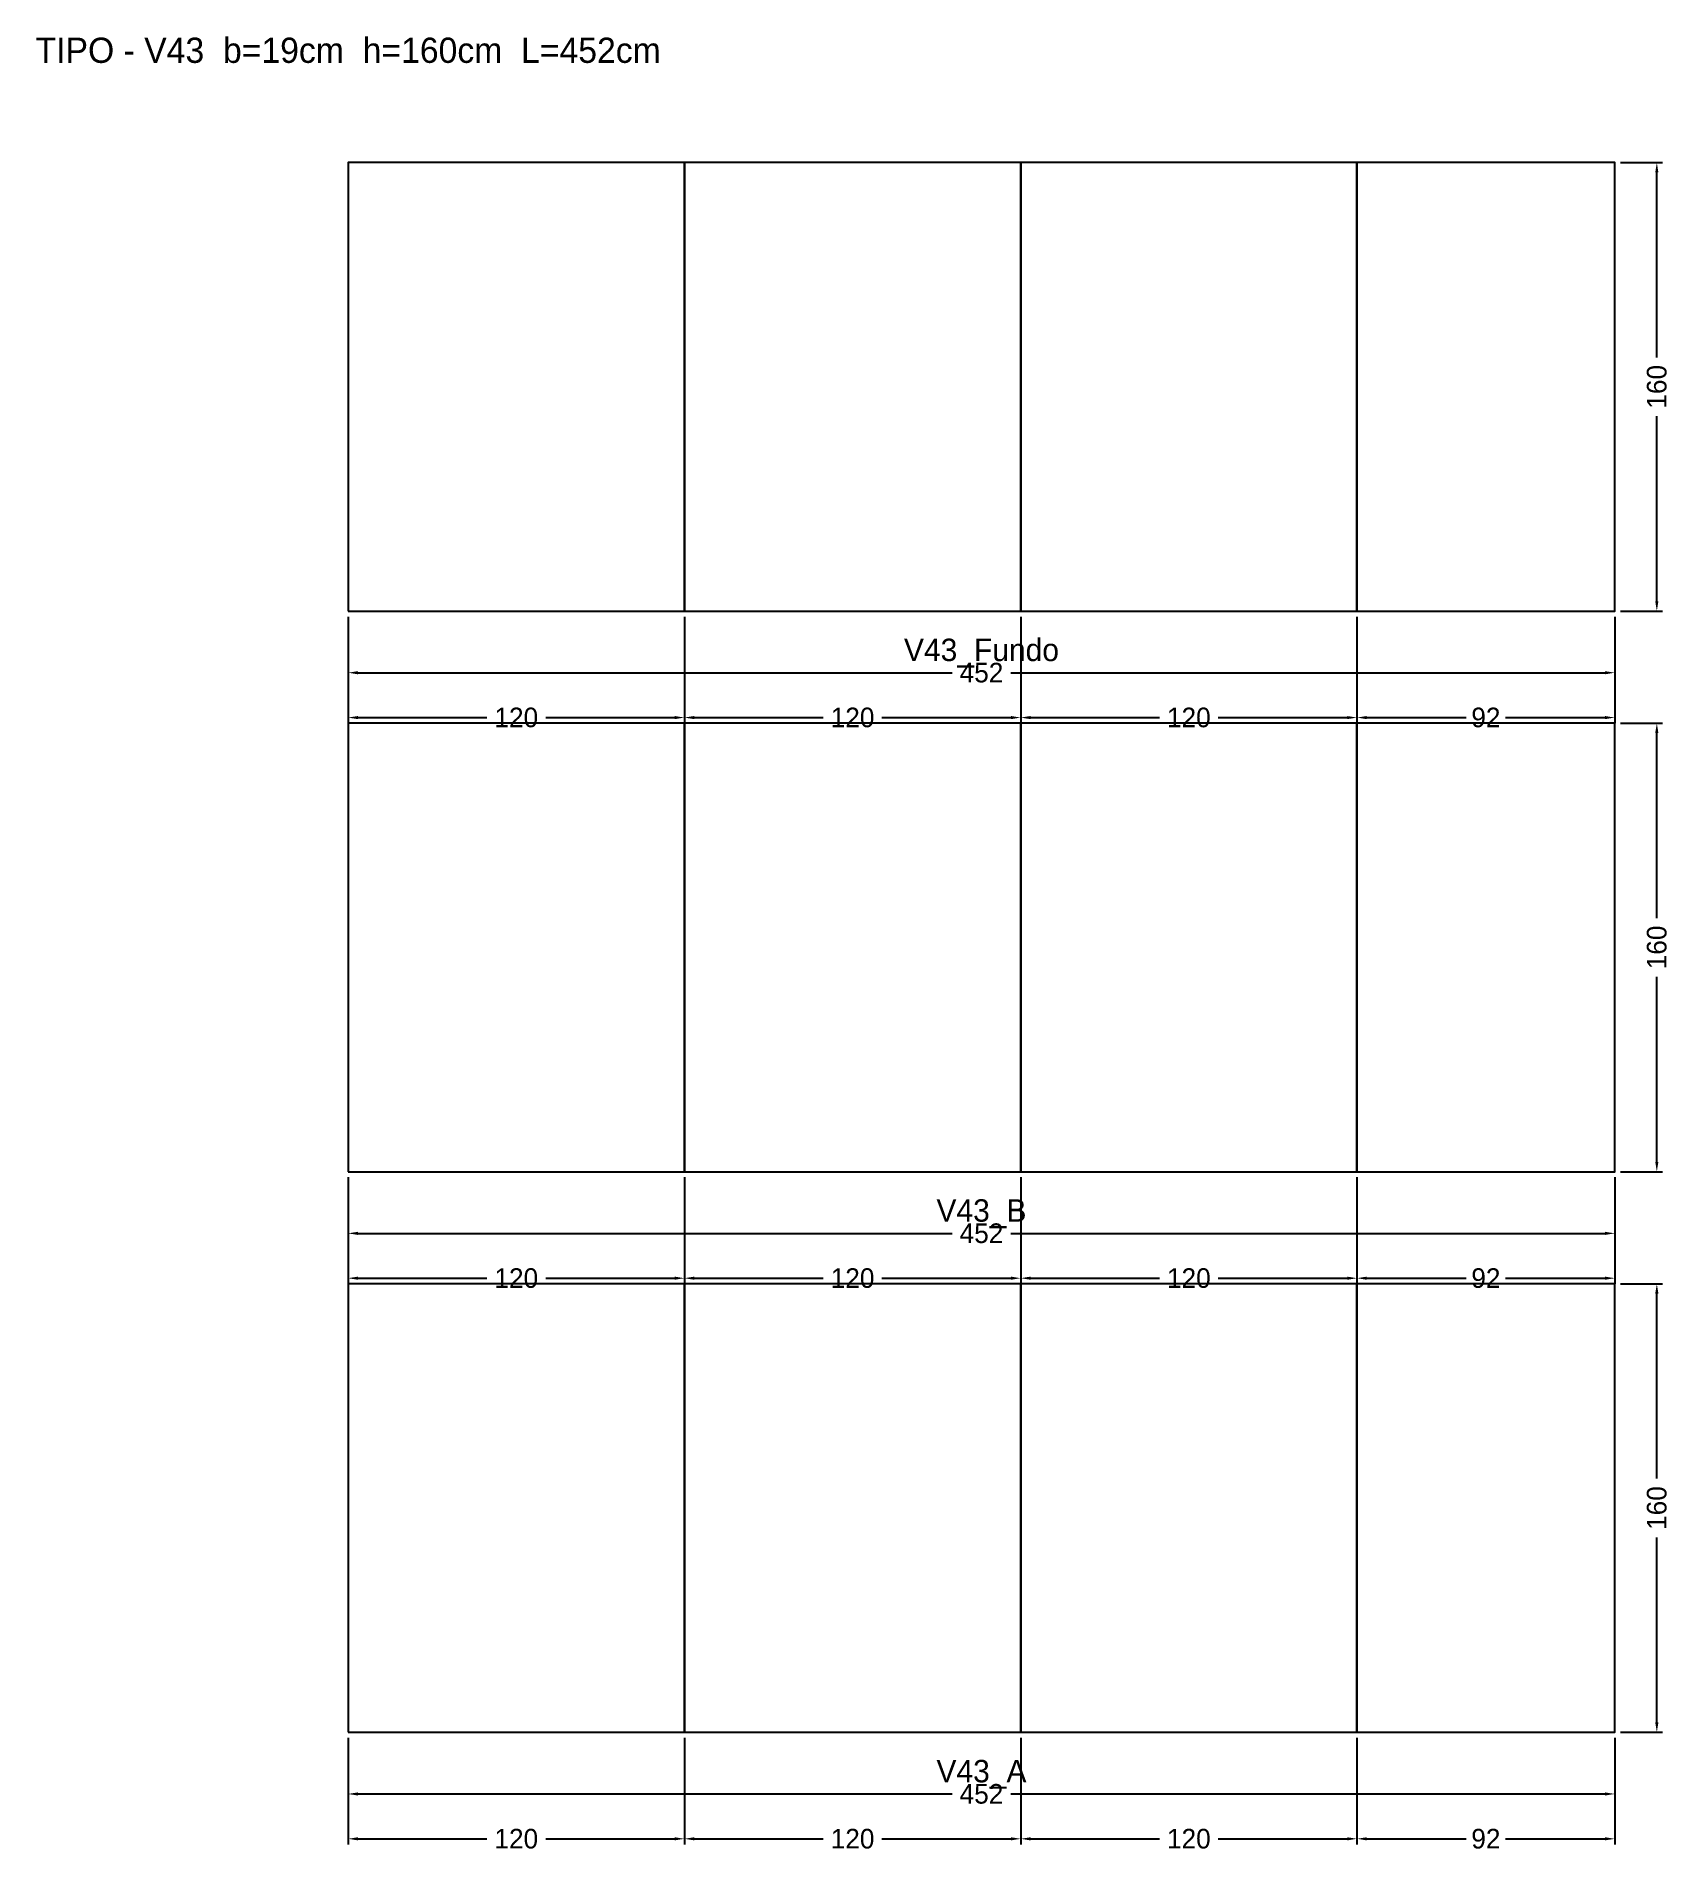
# Model space of a CAD drawing. Header units: metres. Extents: x -111 to 472, y -43 to 605.
import ezdxf

# ---------------------------------------------------------------- set-up
doc = ezdxf.new("R2010")
doc.units = ezdxf.units.M
for name, color, linetype in [('COTA', 3, 'Continuous'), ('NOMENCLATURA', 2, 'Continuous'), ('Paineis', 7, 'Continuous'), ('Texto Secao', 2, 'Continuous')]:
    doc.layers.add(name, color=color, linetype=linetype)
doc.dimstyles.new('COTA_VIG', dxfattribs={"dimtxt": 7, "dimasz": 3.5, "dimexe": 2, "dimexo": 2, "dimgap": 1.5, "dimtad": 1, "dimdec": 1, "dimcen": 2.5, "dimclrd": 3, "dimclre": 3, "dimclrt": 3, "dimazin": 3, "dimtfac": 1, "dimtmove": 0, "dimatfit": 3})

# ---------------------------------------------------------------- blocks, each defined once
blk = doc.blocks.new('_CLOSEDFILLED')
at = {"color": 0, "linetype": 'BYBLOCK'}
blk.add_solid([(-1, 0.16), (0, 0), (-1, -0.16)], dxfattribs=at)
blk = doc.blocks.new('*D1')
at = {"color": 3}
for p, q in [((0, -2), (0, -24)), ((452, -2), (452, -24)), ((3.5, -22), (215.5, -22)), ((236.5, -22), (448.5, -22))]:
    blk.add_line(p, q, dxfattribs=at)
at = {"layer": 'Defpoints'}
for p in [(0, 0), (452, 0), (0, -22)]:
    blk.add_point(p, dxfattribs=at)
at = {"layer": 'COTA', "color": 3, "xscale": 3.5, "yscale": 3.5, "rotation": 180}
blk.add_blockref('_CLOSEDFILLED', (0, -22), dxfattribs=at)
at = {"layer": 'COTA', "color": 3, "xscale": 3.5, "yscale": 3.5}
blk.add_blockref('_CLOSEDFILLED', (452, -22), dxfattribs=at)
at = {"layer": 'COTA', "color": 3, "insert": (226, -22), "char_height": 7, "attachment_point": 5}
blk.add_mtext('452', dxfattribs=at)
blk = doc.blocks.new('*D2')
at = {"color": 3}
for p, q in [((0, -2), (0, -40)), ((120, -2), (120, -40)), ((3.5, -38), (49.5, -38)), ((70.5, -38), (116.5, -38))]:
    blk.add_line(p, q, dxfattribs=at)
at = {"layer": 'Defpoints'}
for p in [(0, 0), (120, 0), (0, -38)]:
    blk.add_point(p, dxfattribs=at)
at = {"layer": 'COTA', "color": 3, "xscale": 3.5, "yscale": 3.5, "rotation": 180}
blk.add_blockref('_CLOSEDFILLED', (0, -38), dxfattribs=at)
at = {"layer": 'COTA', "color": 3, "xscale": 3.5, "yscale": 3.5}
blk.add_blockref('_CLOSEDFILLED', (120, -38), dxfattribs=at)
at = {"layer": 'COTA', "color": 3, "insert": (60, -38), "char_height": 7, "attachment_point": 5}
blk.add_mtext('120', dxfattribs=at)
blk = doc.blocks.new('*D3')
at = {"color": 3}
for p, q in [((120, -2), (120, -40)), ((240, -2), (240, -40)), ((123.5, -38), (169.5, -38)), ((190.5, -38), (236.5, -38))]:
    blk.add_line(p, q, dxfattribs=at)
at = {"layer": 'Defpoints'}
for p in [(120, 0), (240, 0), (120, -38)]:
    blk.add_point(p, dxfattribs=at)
at = {"layer": 'COTA', "color": 3, "xscale": 3.5, "yscale": 3.5, "rotation": 180}
blk.add_blockref('_CLOSEDFILLED', (120, -38), dxfattribs=at)
at = {"layer": 'COTA', "color": 3, "xscale": 3.5, "yscale": 3.5}
blk.add_blockref('_CLOSEDFILLED', (240, -38), dxfattribs=at)
at = {"layer": 'COTA', "color": 3, "insert": (180, -38), "char_height": 7, "attachment_point": 5}
blk.add_mtext('120', dxfattribs=at)
blk = doc.blocks.new('*D4')
at = {"color": 3}
for p, q in [((240, -2), (240, -40)), ((360, -2), (360, -40)), ((243.5, -38), (289.5, -38)), ((310.5, -38), (356.5, -38))]:
    blk.add_line(p, q, dxfattribs=at)
at = {"layer": 'Defpoints'}
for p in [(240, 0), (360, 0), (240, -38)]:
    blk.add_point(p, dxfattribs=at)
at = {"layer": 'COTA', "color": 3, "xscale": 3.5, "yscale": 3.5, "rotation": 180}
blk.add_blockref('_CLOSEDFILLED', (240, -38), dxfattribs=at)
at = {"layer": 'COTA', "color": 3, "xscale": 3.5, "yscale": 3.5}
blk.add_blockref('_CLOSEDFILLED', (360, -38), dxfattribs=at)
at = {"layer": 'COTA', "color": 3, "insert": (300, -38), "char_height": 7, "attachment_point": 5}
blk.add_mtext('120', dxfattribs=at)
blk = doc.blocks.new('*D5')
at = {"color": 3}
for p, q in [((360, -2), (360, -40)), ((452, -2), (452, -40)), ((363.5, -38), (399, -38)), ((413, -38), (448.5, -38))]:
    blk.add_line(p, q, dxfattribs=at)
at = {"layer": 'Defpoints'}
for p in [(360, 0), (452, 0), (360, -38)]:
    blk.add_point(p, dxfattribs=at)
at = {"layer": 'COTA', "color": 3, "xscale": 3.5, "yscale": 3.5, "rotation": 180}
blk.add_blockref('_CLOSEDFILLED', (360, -38), dxfattribs=at)
at = {"layer": 'COTA', "color": 3, "xscale": 3.5, "yscale": 3.5}
blk.add_blockref('_CLOSEDFILLED', (452, -38), dxfattribs=at)
at = {"layer": 'COTA', "color": 3, "insert": (406, -38), "char_height": 7, "attachment_point": 5}
blk.add_mtext('92', dxfattribs=at)
blk = doc.blocks.new('*D6')
at = {"color": 3}
for p, q in [((454, 160), (469, 160)), ((467, 90.5), (467, 156.5)), ((467, 3.5), (467, 69.5)), ((454, 0), (469, 0))]:
    blk.add_line(p, q, dxfattribs=at)
at = {"layer": 'Defpoints'}
for p in [(452, 160), (452, 0), (467, 0)]:
    blk.add_point(p, dxfattribs=at)
at = {"layer": 'COTA', "color": 3, "xscale": 3.5, "yscale": 3.5}
for p, rotation in [((467, 160), 90), ((467, 0), 270)]:
    blk.add_blockref('_CLOSEDFILLED', p, dxfattribs=dict(at, rotation=rotation))
at = {"layer": 'COTA', "color": 3, "insert": (467, 80), "char_height": 7, "attachment_point": 5, "rotation": 90}
blk.add_mtext('160', dxfattribs=at)
blk = doc.blocks.new('*D7')
at = {"color": 3}
for p, q in [((0, 198), (0, 176)), ((452, 198), (452, 176)), ((3.5, 178), (215.5, 178)), ((236.5, 178), (448.5, 178))]:
    blk.add_line(p, q, dxfattribs=at)
at = {"layer": 'Defpoints'}
for p in [(0, 200), (452, 200), (0, 178)]:
    blk.add_point(p, dxfattribs=at)
at = {"layer": 'COTA', "color": 3, "xscale": 3.5, "yscale": 3.5, "rotation": 180}
blk.add_blockref('_CLOSEDFILLED', (0, 178), dxfattribs=at)
at = {"layer": 'COTA', "color": 3, "xscale": 3.5, "yscale": 3.5}
blk.add_blockref('_CLOSEDFILLED', (452, 178), dxfattribs=at)
at = {"layer": 'COTA', "color": 3, "insert": (226, 178), "char_height": 7, "attachment_point": 5}
blk.add_mtext('452', dxfattribs=at)
blk = doc.blocks.new('*D8')
at = {"color": 3}
for p, q in [((0, 198), (0, 160)), ((120, 198), (120, 160)), ((3.5, 162), (49.5, 162)), ((70.5, 162), (116.5, 162))]:
    blk.add_line(p, q, dxfattribs=at)
at = {"layer": 'Defpoints'}
for p in [(0, 200), (120, 200), (0, 162)]:
    blk.add_point(p, dxfattribs=at)
at = {"layer": 'COTA', "color": 3, "xscale": 3.5, "yscale": 3.5, "rotation": 180}
blk.add_blockref('_CLOSEDFILLED', (0, 162), dxfattribs=at)
at = {"layer": 'COTA', "color": 3, "xscale": 3.5, "yscale": 3.5}
blk.add_blockref('_CLOSEDFILLED', (120, 162), dxfattribs=at)
at = {"layer": 'COTA', "color": 3, "insert": (60, 162), "char_height": 7, "attachment_point": 5}
blk.add_mtext('120', dxfattribs=at)
blk = doc.blocks.new('*D9')
at = {"color": 3}
for p, q in [((120, 198), (120, 160)), ((240, 198), (240, 160)), ((123.5, 162), (169.5, 162)), ((190.5, 162), (236.5, 162))]:
    blk.add_line(p, q, dxfattribs=at)
at = {"layer": 'Defpoints'}
for p in [(120, 200), (240, 200), (120, 162)]:
    blk.add_point(p, dxfattribs=at)
at = {"layer": 'COTA', "color": 3, "xscale": 3.5, "yscale": 3.5, "rotation": 180}
blk.add_blockref('_CLOSEDFILLED', (120, 162), dxfattribs=at)
at = {"layer": 'COTA', "color": 3, "xscale": 3.5, "yscale": 3.5}
blk.add_blockref('_CLOSEDFILLED', (240, 162), dxfattribs=at)
at = {"layer": 'COTA', "color": 3, "insert": (180, 162), "char_height": 7, "attachment_point": 5}
blk.add_mtext('120', dxfattribs=at)
blk = doc.blocks.new('*D10')
at = {"color": 3}
for p, q in [((240, 198), (240, 160)), ((360, 198), (360, 160)), ((243.5, 162), (289.5, 162)), ((310.5, 162), (356.5, 162))]:
    blk.add_line(p, q, dxfattribs=at)
at = {"layer": 'Defpoints'}
for p in [(240, 200), (360, 200), (240, 162)]:
    blk.add_point(p, dxfattribs=at)
at = {"layer": 'COTA', "color": 3, "xscale": 3.5, "yscale": 3.5, "rotation": 180}
blk.add_blockref('_CLOSEDFILLED', (240, 162), dxfattribs=at)
at = {"layer": 'COTA', "color": 3, "xscale": 3.5, "yscale": 3.5}
blk.add_blockref('_CLOSEDFILLED', (360, 162), dxfattribs=at)
at = {"layer": 'COTA', "color": 3, "insert": (300, 162), "char_height": 7, "attachment_point": 5}
blk.add_mtext('120', dxfattribs=at)
blk = doc.blocks.new('*D11')
at = {"color": 3}
for p, q in [((360, 198), (360, 160)), ((452, 198), (452, 160)), ((363.5, 162), (399, 162)), ((413, 162), (448.5, 162))]:
    blk.add_line(p, q, dxfattribs=at)
at = {"layer": 'Defpoints'}
for p in [(360, 200), (452, 200), (360, 162)]:
    blk.add_point(p, dxfattribs=at)
at = {"layer": 'COTA', "color": 3, "xscale": 3.5, "yscale": 3.5, "rotation": 180}
blk.add_blockref('_CLOSEDFILLED', (360, 162), dxfattribs=at)
at = {"layer": 'COTA', "color": 3, "xscale": 3.5, "yscale": 3.5}
blk.add_blockref('_CLOSEDFILLED', (452, 162), dxfattribs=at)
at = {"layer": 'COTA', "color": 3, "insert": (406, 162), "char_height": 7, "attachment_point": 5}
blk.add_mtext('92', dxfattribs=at)
blk = doc.blocks.new('*D12')
at = {"color": 3}
for p, q in [((454, 360), (469, 360)), ((467, 290.5), (467, 356.5)), ((467, 203.5), (467, 269.5)), ((454, 200), (469, 200))]:
    blk.add_line(p, q, dxfattribs=at)
at = {"layer": 'Defpoints'}
for p in [(452, 360), (452, 200), (467, 200)]:
    blk.add_point(p, dxfattribs=at)
at = {"layer": 'COTA', "color": 3, "xscale": 3.5, "yscale": 3.5}
for p, rotation in [((467, 360), 90), ((467, 200), 270)]:
    blk.add_blockref('_CLOSEDFILLED', p, dxfattribs=dict(at, rotation=rotation))
at = {"layer": 'COTA', "color": 3, "insert": (467, 280), "char_height": 7, "attachment_point": 5, "rotation": 90}
blk.add_mtext('160', dxfattribs=at)
blk = doc.blocks.new('*D13')
at = {"color": 3}
for p, q in [((0, 398), (0, 376)), ((452, 398), (452, 376)), ((3.5, 378), (215.5, 378)), ((236.5, 378), (448.5, 378))]:
    blk.add_line(p, q, dxfattribs=at)
at = {"layer": 'Defpoints'}
for p in [(0, 400), (452, 400), (0, 378)]:
    blk.add_point(p, dxfattribs=at)
at = {"layer": 'COTA', "color": 3, "xscale": 3.5, "yscale": 3.5, "rotation": 180}
blk.add_blockref('_CLOSEDFILLED', (0, 378), dxfattribs=at)
at = {"layer": 'COTA', "color": 3, "xscale": 3.5, "yscale": 3.5}
blk.add_blockref('_CLOSEDFILLED', (452, 378), dxfattribs=at)
at = {"layer": 'COTA', "color": 3, "insert": (226, 378), "char_height": 7, "attachment_point": 5}
blk.add_mtext('452', dxfattribs=at)
blk = doc.blocks.new('*D14')
at = {"color": 3}
for p, q in [((0, 398), (0, 360)), ((120, 398), (120, 360)), ((3.5, 362), (49.5, 362)), ((70.5, 362), (116.5, 362))]:
    blk.add_line(p, q, dxfattribs=at)
at = {"layer": 'Defpoints'}
for p in [(0, 400), (120, 400), (0, 362)]:
    blk.add_point(p, dxfattribs=at)
at = {"layer": 'COTA', "color": 3, "xscale": 3.5, "yscale": 3.5, "rotation": 180}
blk.add_blockref('_CLOSEDFILLED', (0, 362), dxfattribs=at)
at = {"layer": 'COTA', "color": 3, "xscale": 3.5, "yscale": 3.5}
blk.add_blockref('_CLOSEDFILLED', (120, 362), dxfattribs=at)
at = {"layer": 'COTA', "color": 3, "insert": (60, 362), "char_height": 7, "attachment_point": 5}
blk.add_mtext('120', dxfattribs=at)
blk = doc.blocks.new('*D15')
at = {"color": 3}
for p, q in [((120, 398), (120, 360)), ((240, 398), (240, 360)), ((123.5, 362), (169.5, 362)), ((190.5, 362), (236.5, 362))]:
    blk.add_line(p, q, dxfattribs=at)
at = {"layer": 'Defpoints'}
for p in [(120, 400), (240, 400), (120, 362)]:
    blk.add_point(p, dxfattribs=at)
at = {"layer": 'COTA', "color": 3, "xscale": 3.5, "yscale": 3.5, "rotation": 180}
blk.add_blockref('_CLOSEDFILLED', (120, 362), dxfattribs=at)
at = {"layer": 'COTA', "color": 3, "xscale": 3.5, "yscale": 3.5}
blk.add_blockref('_CLOSEDFILLED', (240, 362), dxfattribs=at)
at = {"layer": 'COTA', "color": 3, "insert": (180, 362), "char_height": 7, "attachment_point": 5}
blk.add_mtext('120', dxfattribs=at)
blk = doc.blocks.new('*D16')
at = {"color": 3}
for p, q in [((240, 398), (240, 360)), ((360, 398), (360, 360)), ((243.5, 362), (289.5, 362)), ((310.5, 362), (356.5, 362))]:
    blk.add_line(p, q, dxfattribs=at)
at = {"layer": 'Defpoints'}
for p in [(240, 400), (360, 400), (240, 362)]:
    blk.add_point(p, dxfattribs=at)
at = {"layer": 'COTA', "color": 3, "xscale": 3.5, "yscale": 3.5, "rotation": 180}
blk.add_blockref('_CLOSEDFILLED', (240, 362), dxfattribs=at)
at = {"layer": 'COTA', "color": 3, "xscale": 3.5, "yscale": 3.5}
blk.add_blockref('_CLOSEDFILLED', (360, 362), dxfattribs=at)
at = {"layer": 'COTA', "color": 3, "insert": (300, 362), "char_height": 7, "attachment_point": 5}
blk.add_mtext('120', dxfattribs=at)
blk = doc.blocks.new('*D17')
at = {"color": 3}
for p, q in [((360, 398), (360, 360)), ((452, 398), (452, 360)), ((363.5, 362), (399, 362)), ((413, 362), (448.5, 362))]:
    blk.add_line(p, q, dxfattribs=at)
at = {"layer": 'Defpoints'}
for p in [(360, 400), (452, 400), (360, 362)]:
    blk.add_point(p, dxfattribs=at)
at = {"layer": 'COTA', "color": 3, "xscale": 3.5, "yscale": 3.5, "rotation": 180}
blk.add_blockref('_CLOSEDFILLED', (360, 362), dxfattribs=at)
at = {"layer": 'COTA', "color": 3, "xscale": 3.5, "yscale": 3.5}
blk.add_blockref('_CLOSEDFILLED', (452, 362), dxfattribs=at)
at = {"layer": 'COTA', "color": 3, "insert": (406, 362), "char_height": 7, "attachment_point": 5}
blk.add_mtext('92', dxfattribs=at)
blk = doc.blocks.new('*D18')
at = {"color": 3}
for p, q in [((454, 560), (469, 560)), ((467, 490.5), (467, 556.5)), ((467, 403.5), (467, 469.5)), ((454, 400), (469, 400))]:
    blk.add_line(p, q, dxfattribs=at)
at = {"layer": 'Defpoints'}
for p in [(452, 560), (452, 400), (467, 400)]:
    blk.add_point(p, dxfattribs=at)
at = {"layer": 'COTA', "color": 3, "xscale": 3.5, "yscale": 3.5}
for p, rotation in [((467, 560), 90), ((467, 400), 270)]:
    blk.add_blockref('_CLOSEDFILLED', p, dxfattribs=dict(at, rotation=rotation))
at = {"layer": 'COTA', "color": 3, "insert": (467, 480), "char_height": 7, "attachment_point": 5, "rotation": 90}
blk.add_mtext('160', dxfattribs=at)

msp = doc.modelspace()

# ---------------------------------------------------------------- linework, layer by layer
at = {"layer": 'Paineis'}
for points in [[(0, 400), (120, 400), (120, 560), (0, 560)], [(120, 400), (240, 400), (240, 560), (120, 560)], [(240, 400), (360, 400), (360, 560), (240, 560)], [(360, 400), (452, 400), (452, 560), (360, 560)], [(0, 200), (120, 200), (120, 360), (0, 360)], [(120, 200), (240, 200), (240, 360), (120, 360)], [(240, 200), (360, 200), (360, 360), (240, 360)], [(360, 200), (452, 200), (452, 360), (360, 360)], [(0, 0), (120, 0), (120, 160), (0, 160)], [(120, 0), (240, 0), (240, 160), (120, 160)], [(240, 0), (360, 0), (360, 160), (240, 160)], [(360, 0), (452, 0), (452, 160), (360, 160)]]:
    msp.add_lwpolyline(points, close=True, dxfattribs=at)

# ---------------------------------------------------------------- texts
at = {"layer": 'NOMENCLATURA', "insert": (0, 600), "char_height": 9, "width": 472, "attachment_point": 5}
msp.add_mtext('TIPO - V43  b=19cm  h=160cm  L=452cm', dxfattribs=at)
at = {"layer": 'Texto Secao', "char_height": 8, "width": 472, "attachment_point": 5}
for s, insert in [('V43_Fundo', (226, 385)), ('V43_B', (226, 185)), ('V43_A', (226, -15))]:
    msp.add_mtext(s, dxfattribs=dict(at, insert=insert))

# ---------------------------------------------------------------- dimensions: what is measured, and where the dimension line sits
at = {"layer": 'COTA'}
for base, p1, p2, picture, middle in [((467, 400), (452, 400), (452, 560), '*D18', (467, 480)), ((467, 200), (452, 200), (452, 360), '*D12', (467, 280)), ((467, 0), (452, 0), (452, 160), '*D6', (467, 80))]:
    dim = msp.add_linear_dim(base=base, p1=p1, p2=p2, angle=90, dimstyle='COTA_VIG', dxfattribs=at)
    dim.commit()
    dim.dimension.update_dxf_attribs({"geometry": picture, "text_midpoint": middle})
for base, p1, p2, picture, middle in [((0, 378), (0, 400), (452, 400), '*D13', (226, 378)), ((0, 362), (0, 400), (120, 400), '*D14', (60, 362)), ((120, 362), (120, 400), (240, 400), '*D15', (180, 362)), ((240, 362), (240, 400), (360, 400), '*D16', (300, 362)), ((360, 362), (360, 400), (452, 400), '*D17', (406, 362)), ((0, 178), (0, 200), (452, 200), '*D7', (226, 178)), ((0, 162), (0, 200), (120, 200), '*D8', (60, 162)), ((120, 162), (120, 200), (240, 200), '*D9', (180, 162)), ((240, 162), (240, 200), (360, 200), '*D10', (300, 162)), ((360, 162), (360, 200), (452, 200), '*D11', (406, 162)), ((0, -22), (0, 0), (452, 0), '*D1', (226, -22)), ((0, -38), (0, 0), (120, 0), '*D2', (60, -38)), ((120, -38), (120, 0), (240, 0), '*D3', (180, -38)), ((240, -38), (240, 0), (360, 0), '*D4', (300, -38)), ((360, -38), (360, 0), (452, 0), '*D5', (406, -38))]:
    dim = msp.add_linear_dim(base=base, p1=p1, p2=p2, dimstyle='COTA_VIG', dxfattribs=at)
    dim.commit()
    dim.dimension.update_dxf_attribs({"geometry": picture, "text_midpoint": middle})

doc.saveas('drawing.dxf')
